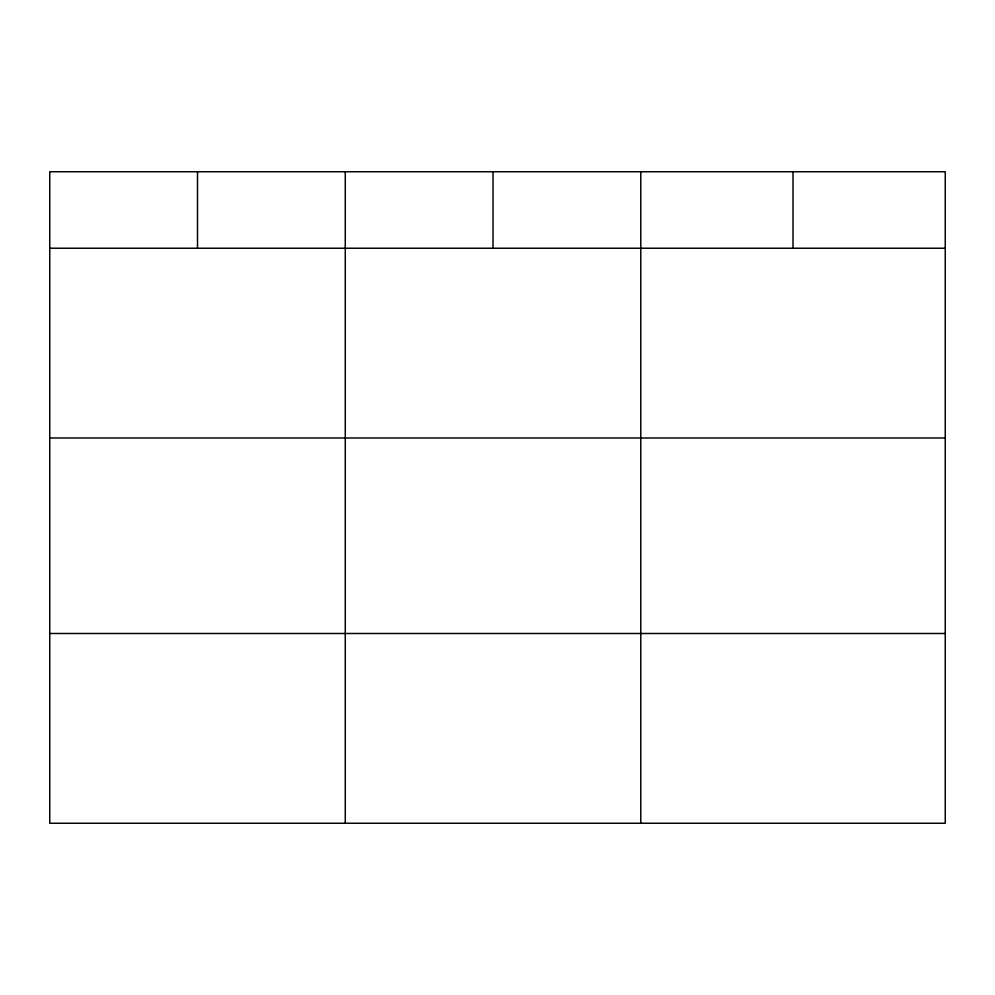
<?xml version="1.0" encoding="UTF-8"?>
<svg xmlns="http://www.w3.org/2000/svg" width="995" height="995" viewBox="0 0 995 995"><rect width="100%" height="100%" fill="white"/><g stroke="black" fill="none" stroke-linecap="round" stroke-linejoin="round"><path stroke-width="1.49" d="M945.25 437.987L945.25 171.749L49.75 171.749L49.75 823.251L945.25 823.251L945.25 437.987L49.75 437.987M49.75 248.228L945.25 248.228M49.75 633.492L945.25 633.492M793.015 171.749L793.015 248.228M640.78 171.749L640.78 823.251M493.022 171.749L493.022 248.228M345.265 171.749L345.265 823.251M197.507 171.749L197.507 248.228"/></g></svg>
